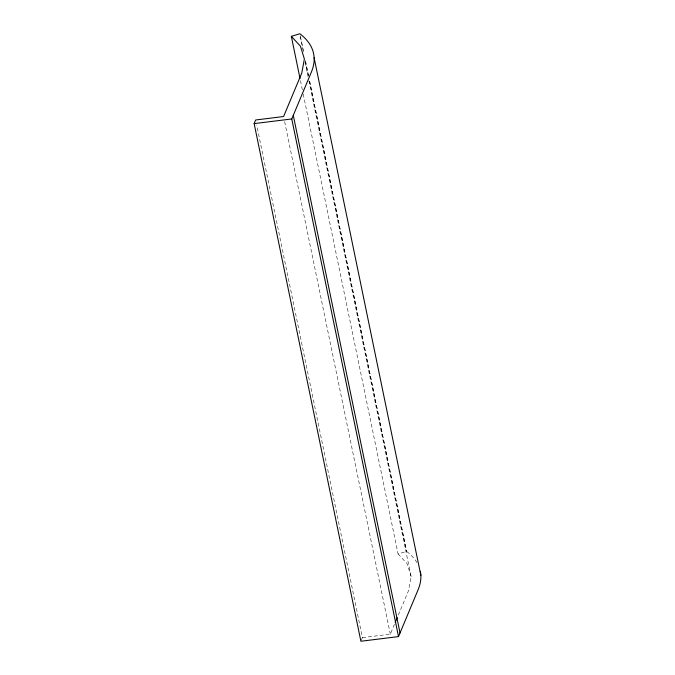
<?xml version="1.0" encoding="UTF-8"?>
<svg xmlns="http://www.w3.org/2000/svg" width="675" height="675" viewBox="0 0 675 675"><rect width="100%" height="100%" fill="white"/><g stroke="black" fill="none" stroke-linecap="round" stroke-linejoin="round"><path stroke-width="0.51" stroke-dasharray="3.38 2.53" d="M308.855 80.654L411.126 576.644L408.527 590.659L398.014 615.803M361.268 640.347L362.399 637.622L256.719 125.137M362.399 637.622L390.327 634.179L394.774 623.54M303.235 94.078L398.073 553.972L406.595 551.391A226.294 77.752 -11.7 0 1 416.931 562.587M398.073 553.972L407.202 563.853L411.126 576.644M300.485 36.847L303.885 53.342M305.378 60.564L308.568 76.03M309.631 81.186L406.595 551.391M300.206 35.834L303.185 50.271M305.522 61.611L308.5 76.047M309.563 81.203L406.527 551.416M305.024 62.092L308.002 76.528M300.476 80.671L302.392 89.952M284.648 121.686L390.327 634.179"/><path stroke-width="1.01" d="M254.146 123.609L255.656 119.981L283.584 116.53L301.784 73.01L304.383 59.003L300.459 46.212L291.33 36.332L299.852 33.75A226.294 77.752 -11.7 0 1 311.512 71.744L291.769 118.96L398.512 636.601L360.889 641.25L254.146 123.609L291.769 118.96M395.179 622.569L397.204 617.735M398.512 636.601L418.255 589.385A226.294 77.752 -11.7 0 0 420.348 571.295M314.111 57.729L420.854 575.378M291.33 36.332L300.046 78.604M293.279 115.332L400.022 632.981"/></g></svg>
